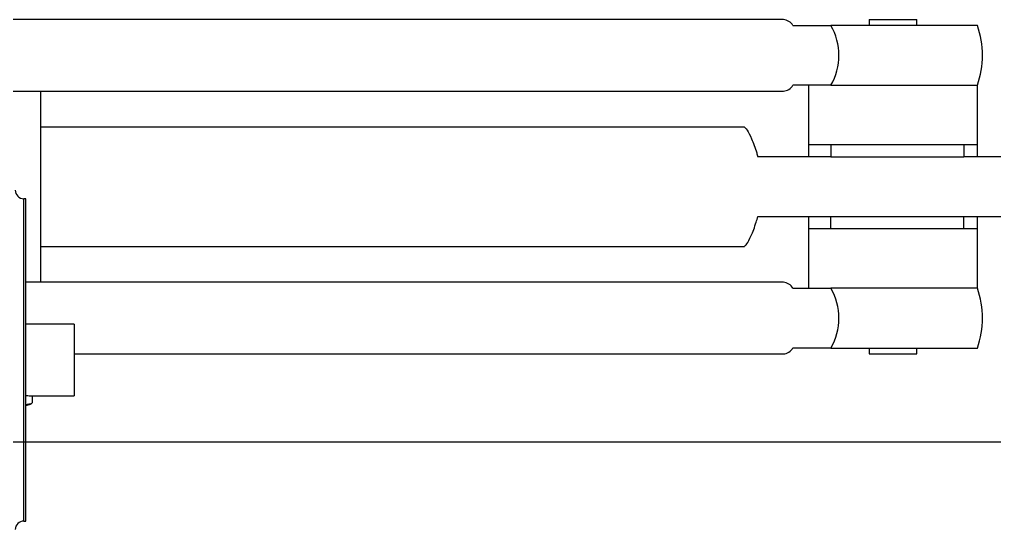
# Model space of a CAD drawing. Header units: millimetres. Extents: x -2889 to 8174, y 2447 to 8478.
# Drawn here: x 1630.26 to 1646.6, y 3397.43 to 3405.97 of the extents above; entities that cross this region are included whole.
import ezdxf

# ---------------------------------------------------------------- set-up
doc = ezdxf.new("R2010")
doc.units = ezdxf.units.MM

msp = doc.modelspace()

# ---------------------------------------------------------------- linework, layer by layer
at = {"color": 7, "linetype": 'Continuous', "lineweight": 25}
for p, q in [((1643.06, 3405.965), (1620.228, 3405.965)), ((1643.221, 3405.865), (1643.855, 3405.865)), ((1646.312, 3405.865), (1643.855, 3405.865)), ((1644.497, 3405.965), (1644.497, 3405.865)), ((1644.497, 3405.965), (1645.297, 3405.965)), ((1645.297, 3405.865), (1645.297, 3405.965)), ((1643.855, 3404.865), (1643.221, 3404.865)), ((1643.483, 3404.865), (1643.483, 3403.865)), ((1643.855, 3404.865), (1646.312, 3404.865)), ((1646.312, 3403.865), (1646.312, 3404.865)), ((1620.228, 3404.765), (1643.06, 3404.765)), ((1630.606, 3404.765), (1630.606, 3401.565)), ((1642.406, 3404.165), (1630.606, 3404.165)), ((1643.483, 3403.865), (1643.483, 3403.665)), ((1646.312, 3403.865), (1643.483, 3403.865)), ((1643.854, 3403.865), (1643.854, 3403.665)), ((1646.082, 3403.865), (1646.082, 3403.665)), ((1646.311, 3403.665), (1646.311, 3403.865)), ((1643.854, 3403.665), (1642.631, 3403.665)), ((1643.854, 3403.665), (1646.082, 3403.665)), ((1647.306, 3403.665), (1646.082, 3403.665)), ((1630.364, 3402.965), (1630.328, 3402.965)), ((1630.364, 3397.565), (1630.364, 3402.965)), ((1642.631, 3402.665), (1643.854, 3402.665)), ((1643.483, 3402.665), (1643.483, 3402.465)), ((1643.854, 3402.665), (1646.082, 3402.665)), ((1643.854, 3402.465), (1643.854, 3402.665)), ((1646.082, 3402.665), (1647.306, 3402.665)), ((1646.082, 3402.465), (1646.082, 3402.665)), ((1646.311, 3402.465), (1646.311, 3402.665)), ((1643.483, 3402.465), (1643.483, 3401.465)), ((1643.483, 3402.465), (1645.582, 3402.465)), ((1645.582, 3402.465), (1646.312, 3402.465)), ((1646.312, 3401.465), (1646.312, 3402.465)), ((1630.606, 3402.165), (1642.407, 3402.165)), ((1643.06, 3401.565), (1630.364, 3401.565)), ((1643.221, 3401.465), (1643.855, 3401.465)), ((1646.312, 3401.465), (1643.855, 3401.465)), ((1631.174, 3400.865), (1630.364, 3400.865)), ((1631.174, 3400.865), (1631.174, 3400.149)), ((1643.855, 3400.465), (1643.221, 3400.465)), ((1643.855, 3400.465), (1646.312, 3400.465)), ((1644.497, 3400.465), (1644.497, 3400.365)), ((1645.297, 3400.365), (1645.297, 3400.465)), ((1631.174, 3400.365), (1643.06, 3400.365)), ((1644.497, 3400.365), (1645.297, 3400.365)), ((1631.174, 3400.149), (1631.174, 3399.665)), ((1630.436, 3399.665), (1631.174, 3399.665)), ((1630.474, 3399.545), (1630.474, 3399.665)), ((1630.445, 3399.523), (1630.47, 3399.547)), ((1630.328, 3397.565), (1630.364, 3397.565))]:
    msp.add_line(p, q, dxfattribs=at)
at = {"color": 8, "linetype": 'Continuous', "lineweight": 25}
msp.add_line((1630.328, 3397.565), (1630.328, 3402.965), dxfattribs=at)
msp.add_line((1658.768, 3398.891), (1608.824, 3398.891))
at = {"color": 7, "linetype": 'Continuous', "lineweight": 25}
for centre, radius, start, end in [((1643.042, 3405.758), 0.208, 31.1027, 85.1037), ((1642.996, 3405.365), 0.994, 329.7973, 30.2027), ((1644.897, 3405.365), 1.5, 0, 19.4712), ((1644.897, 3405.365), 1.5, 340.5288, 0), ((1643.042, 3404.973), 0.208, 274.8963, 328.8973), ((1630.328, 3403.109), 0.144, 180, 270), ((1643.042, 3401.358), 0.208, 31.1027, 85.1037), ((1642.996, 3400.965), 0.994, 329.7973, 30.2027), ((1644.897, 3400.965), 1.5, 340.5288, 19.4712), ((1643.042, 3400.573), 0.208, 274.8963, 328.8973), ((1630.328, 3397.422), 0.144, 90, 178.1372)]:
    msp.add_arc(centre, radius, start, end, dxfattribs=at)
for points, knots in [([(1642.406, 3404.165), (1642.419, 3404.155), (1642.445, 3404.135), (1642.527, 3403.977), (1642.594, 3403.803), (1642.625, 3403.687), (1642.631, 3403.665)], [0, 0, 0, 0, 0.304545, 0.608593, 0.925718, 1, 1, 1, 1]), ([(1642.407, 3402.168), (1642.418, 3402.176), (1642.441, 3402.191), (1642.519, 3402.338), (1642.588, 3402.511), (1642.623, 3402.635), (1642.631, 3402.665)], [0, 0, 0, 0, 0.281559, 0.579433, 0.894621, 1, 1, 1, 1]), ([(1630.364, 3399.669), (1630.374, 3399.668), (1630.403, 3399.667), (1630.423, 3399.666), (1630.435, 3399.666)], [0, 0, 0, 0, 0.374283, 1, 1, 1, 1]), ([(1630.364, 3399.521), (1630.364, 3399.521), (1630.378, 3399.522), (1630.401, 3399.525), (1630.438, 3399.532), (1630.468, 3399.542), (1630.472, 3399.551), (1630.474, 3399.555)], [0, 0, 0, 0, 0.006314, 0.202633, 0.386831, 0.717442, 1, 1, 1, 1]), ([(1630.442, 3399.523), (1630.44, 3399.521), (1630.436, 3399.515), (1630.406, 3399.507), (1630.375, 3399.504), (1630.364, 3399.502)], [0, 0, 0, 0, 0.231777, 0.713435, 1, 1, 1, 1])]:
    msp.add_open_spline(points, degree=3, knots=knots, dxfattribs=at)

doc.saveas('drawing.dxf')
